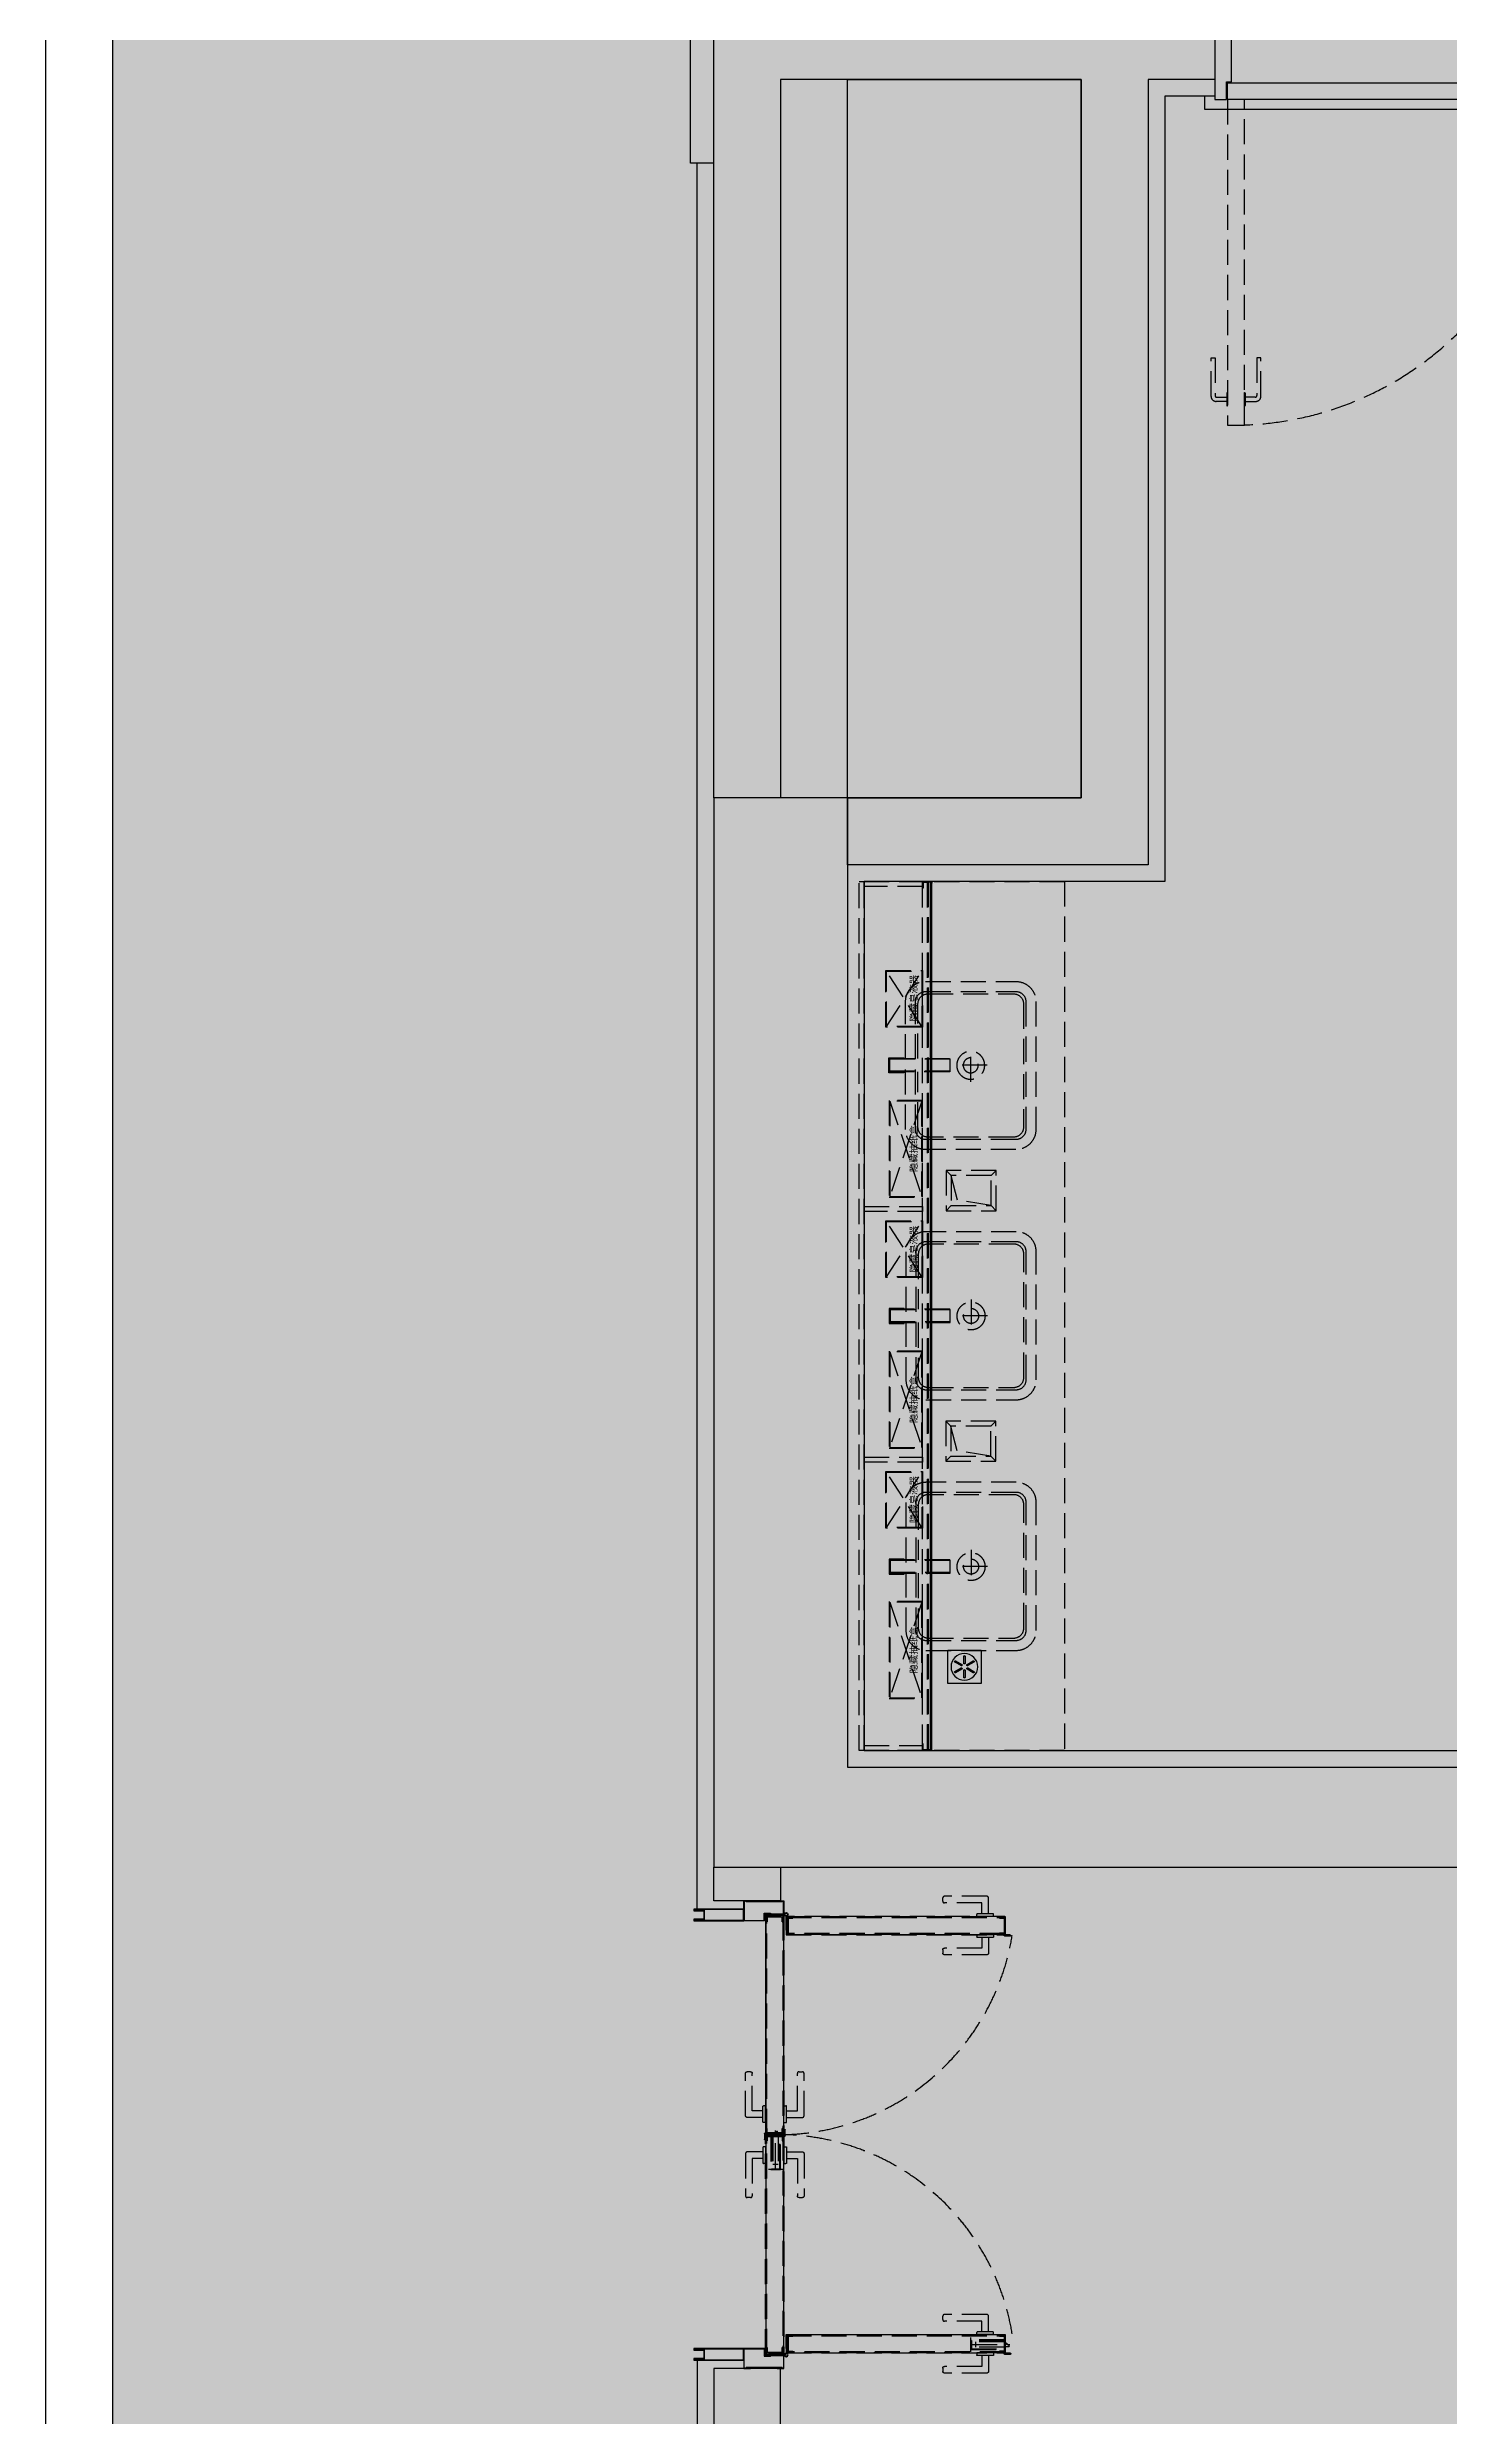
# Model space of a CAD drawing. Extents: x -284868 to 304789, y -137694 to 137894.
# Drawn here: x 66775 to 70973, y -90582 to -83492 of the extents above; entities that cross this region are included whole.
import ezdxf

# ---------------------------------------------------------------- set-up
doc = ezdxf.new("R2010")
doc.units = 0
doc.set_wipeout_variables(frame=1)
doc.linetypes.add('CENTER', pattern=[2, 1.25, -0.25, 0.25, -0.25])
doc.linetypes.add('DASH', pattern=[0.35, 0.25, -0.1])
doc.layers.get('0').update_dxf_attribs({"linetype": 'CONTINUOUS'})
for name, color, linetype in [('0-墙', 4, 'CONTINUOUS'), ('0-建筑柱体', 251, 'CONTINUOUS'), ('0-非设计区域', 251, 'CONTINUOUS'), ('1P-DOOR-门扇', 2, 'CONTINUOUS'), ('1P-DP-门套', 2, 'CONTINUOUS'), ('1P-WFF-墙面完成面', 200, 'CONTINUOUS'), ('F-地漏', 8, 'CONTINUOUS'), ('P-完成面', 42, 'CONTINUOUS'), ('P-平面家具', 3, 'CONTINUOUS'), ('P-门扇', 6, 'CONTINUOUS')]:
    doc.layers.add(name, color=color, linetype=linetype)
doc.styles.add('微软雅黑', font='')
doc.styles.get('微软雅黑').set_extended_font_data('Microsoft YaHei')
pattern_1 = [(45, (-0.1692, 11.7), (-1.12253, 1.12253), []), (135, (-0.1692, 11.7), (-1.12253, -1.12253), [])]
pattern_2 = [(225, (0.1692, 38.3), (1.12253, -1.12253), []), (315, (0.1692, 38.3), (1.12253, 1.12253), [])]

# ---------------------------------------------------------------- blocks, each defined once
blk = doc.blocks.new('sgASGHHHH')
for points in [[(-109045.8, -904074), (-109045.8, -907274), (-108645.8, -906974), (-108645.8, -904074)], [(-108645.8, -906974), (-109045.8, -907274), (-102645.8, -907274), (-102995.8, -906974)]]:
    blk.add_hatch(color=256).paths.add_polyline_path(points)
at = {"color": 4}
for p, q in [((-109045.8, -904074), (-109045.8, -907274)), ((-108645.8, -904074), (-109045.8, -904074)), ((-108645.8, -904074), (-108645.8, -906974)), ((-108645.8, -906974), (-102995.8, -906974)), ((-109045.8, -907274), (-102645.8, -907274))]:
    blk.add_line(p, q, dxfattribs=at)
blk = doc.blocks.new('A$C612A7C51')
for p, q in [((0.2, 34.9), (2.5, 34.9)), ((0.2, 34.9), (0.2, -1.2)), ((2.5, 34.9), (2.5, -1.2)), ((0.2, -1.2), (0.6, -3.1))]:
    blk.add_line(p, q)
for centre, radius, start, end in [((1.4, -6.7), 5.62, 101.53696, 78.46304), ((1.4, -6.7), 3.75, 100.86771, 85.47503), ((3.5, -0.1), 3.43, 199.35235, 238.0625)]:
    blk.add_arc(centre, radius, start, end)
blk = doc.blocks.new('A$C46293241')
at = {"layer": '1P-DP-门套'}
h = blk.add_hatch(dxfattribs=at)
h.set_pattern_fill('ANSI37', color=8, scale=0.3, style=0)
h.set_pattern_definition([(45, (-55.7338, 55.9993), (-0.67352, 0.67352), []), (135, (-55.7338, 55.9993), (-0.67352, -0.67352), [])])
h.paths.add_polyline_path([(-44.4, 58), (-44.4, 56), (-55.7, 56), (-55.7, 58)])
h = blk.add_hatch(dxfattribs=at)
h.set_pattern_fill('ANSI37', color=8, scale=0.3, style=0)
h.set_pattern_definition([(45, (-40.75, 41.9725), (-0.67352, 0.67352), []), (135, (-40.75, 41.9725), (-0.67352, -0.67352), [])])
h.paths.add_polyline_path([(-38.7, 42), (-40.7, 42), (-40.7, 56.7), (-38.7, 56.7)])
at = {"layer": '1P-DP-门套', "color": 8}
for points in [[(-44.4, 58), (-44.4, 56), (-55.7, 56), (-55.7, 58)], [(-38.7, 42), (-40.7, 42), (-40.7, 56.7), (-38.7, 56.7)]]:
    blk.add_lwpolyline(points, close=True, dxfattribs=at)
at = {"layer": 'P-完成面'}
blk.add_lwpolyline([(-39.3, 40.1, 0.238815), (-38.7, 41.1), (-38.7, 58), (-60, 58), (-60, 120), (0, 120), (0, 100), (-1.2, 100), (-1.2, 118.8), (-58.8, 118.8), (-58.8, 59.2), (-37.5, 59.2), (-37.5, 40.5, -0.238815), (-38.1, 39.5), (-38.2, 39.4, 0.238815), (-38.7, 38.4), (-38.7, 1.2), (-1.2, 1.2), (-1.2, 20), (0, 20), (0, 0), (-39.9, 0), (-39.9, 39, -0.238815), (-39.4, 40), (-39.3, 40.1)], format="xyb", dxfattribs=at)
blk.add_lwpolyline([(-3.2, 113.6), (-1.2, 113.6), (-1.2, 5.6), (-3.2, 5.6)], close=True, dxfattribs=at)
blk = doc.blocks.new('A$C31043D8C')
at = {"layer": 'P-门扇', "color": 251, "linetype": 'DASH', "ltscale": 300}
for p, q in [((-25, 0), (-25, -6)), ((-25, 0), (25, 0)), ((25, 0), (25, -6)), ((-23, -8), (23, -8)), ((-10, -8), (-10, -55)), ((-5, -60), (122, -60)), ((10, -8), (10, -40)), ((10, -40), (122, -40)), ((127, -45), (127, -55))]:
    blk.add_line(p, q, dxfattribs=at)
for centre, radius, start, end in [((-23, -6), 2, 180, 270), ((-5, -55), 5, 180, 270), ((23, -6), 2, 270, 0), ((122, -45), 5, 0, 90), ((122, -55), 5, 270, 0)]:
    blk.add_arc(centre, radius, start, end, dxfattribs=at)
blk = doc.blocks.new('*U269')
at = {"layer": 'P-门扇', "linetype": 'DASH', "ltscale": 300}
h = blk.add_hatch(dxfattribs=at)
h.set_pattern_fill('ANSI37', color=251, scale=0.5, style=0)
h.set_pattern_definition(pattern_1)
h.paths.add_polyline_path([(2.3, 11.7), (2.3, 41.7), (-0.2, 41.7), (-0.2, 11.7)])
h = blk.add_hatch(dxfattribs=at)
h.set_pattern_fill('ANSI37', color=251, scale=0.2, style=0)
h.set_pattern_definition([(45, (657.35, 55.1438), (-0.449013, 0.449013), []), (135, (657.35, 55.1438), (-0.449013, -0.449013), [])])
h.paths.add_polyline_path([(657.4, 56), (669.3, 56), (669.3, 55.1), (657.4, 55.1)])
at = {"layer": 'P-门扇', "color": 251, "linetype": 'DASH', "ltscale": 300}
for points in [[(2.3, 11.7), (2.3, 41.7), (-0.2, 41.7), (-0.2, 11.7)], [(0.8, 54.2), (654.7, 54.2), (654.7, 51.2), (0.8, 51.2)], [(0.8, 3.8), (654.7, 3.8), (654.7, 0.8), (0.8, 0.8)], [(657.4, 56), (669.3, 56), (669.3, 55.1), (657.4, 55.1)]]:
    blk.add_lwpolyline(points, close=True, dxfattribs=at)
for points in [[(654.7, 57.6), (654.7, 0.8), (0.8, 0.8), (0.8, 10.8), (3.3, 10.8), (3.3, 24.1), (2.4, 24.1), (2.4, 11.6), (0, 11.6), (0, 0), (655.5, 0), (655.5, 56.8), (671.2, 56.8, 0.995191), (671.2, 57.6), (653.4, 57.6, 0.414214), (653.2, 57.4), (653.2, 55.2, -0.414214), (652.2, 54.2), (0.8, 54.2), (0.8, 42.5), (3.3, 42.5), (3.3, 24.2), (2.4, 24.2), (2.4, 41.8), (0, 41.8), (0, 55), (652.2, 55, 0.414214), (652.4, 55.2), (652.4, 57.4, -0.414214), (653.4, 58.4), (671.1, 58.4, -1), (671.2, 56), (657.4, 56), (657.4, 56.8)], [(6.5, 5), (19.8, 5), (19.8, 3.8), (19.8, 5), (6.5, 5, -0.414214), (6, 5.5), (6, 49.5, -0.414214), (6.5, 50), (19.8, 50), (19.8, 51.2), (6.5, 51.2, 0.414214), (4.8, 49.5), (4.8, 5.8, 0.414214), (6.8, 3.8), (19.8, 3.8)], [(651.4, 5), (638.2, 5), (638.2, 3.8), (638.2, 5), (651.4, 5, 0.414214), (652, 5.5), (652, 49.5, 0.414214), (651.4, 50), (638.2, 50), (638.2, 51.2), (651.4, 51.2, -0.414214), (653.2, 49.5), (653.2, 5.8, -0.414214), (651.1, 3.8), (638.2, 3.8)]]:
    blk.add_lwpolyline(points, format="xyb", dxfattribs=at)
at = {"layer": '1P-DOOR-门扇', "color": 8, "linetype": 'ByBlock', "rotation": 180}
blk.add_blockref('A$C31043D8C', (595.4, 55), dxfattribs=at)
at = {"layer": '1P-DOOR-门扇', "color": 8, "linetype": 'ByBlock', "xscale": -1}
blk.add_blockref('A$C31043D8C', (595.4, 0), dxfattribs=at)
blk = doc.blocks.new('*U270')
at = {"layer": 'P-门扇', "linetype": 'DASH', "ltscale": 300}
h = blk.add_hatch(dxfattribs=at)
h.set_pattern_fill('ANSI37', color=251, scale=0.5, style=0)
h.set_pattern_definition(pattern_1)
h.paths.add_polyline_path([(2.3, 11.7), (2.3, 41.7), (-0.2, 41.7), (-0.2, 11.7)])
h = blk.add_hatch(dxfattribs=at)
h.set_pattern_fill('ANSI37', color=251, scale=0.2, style=0)
h.set_pattern_definition([(45, (657.4896, 55.1438), (-0.449013, 0.449013), []), (135, (657.4896, 55.1438), (-0.449013, -0.449013), [])])
h.paths.add_polyline_path([(657.5, 56), (669.5, 56), (669.5, 55.1), (657.5, 55.1)])
at = {"layer": 'P-门扇', "color": 251, "linetype": 'DASH', "ltscale": 300}
for points in [[(2.3, 11.7), (2.3, 41.7), (-0.2, 41.7), (-0.2, 11.7)], [(0.8, 54.2), (654.8, 54.2), (654.8, 51.2), (0.8, 51.2)], [(0.8, 3.8), (654.8, 3.8), (654.8, 0.8), (0.8, 0.8)], [(657.5, 56), (669.5, 56), (669.5, 55.1), (657.5, 55.1)]]:
    blk.add_lwpolyline(points, close=True, dxfattribs=at)
for points in [[(654.8, 57.6), (654.8, 0.8), (0.8, 0.8), (0.8, 10.8), (3.3, 10.8), (3.3, 24.1), (2.4, 24.1), (2.4, 11.6), (0, 11.6), (0, 0), (655.6, 0), (655.6, 56.8), (671.3, 56.8, 0.995191), (671.3, 57.6), (653.5, 57.6, 0.414214), (653.3, 57.4), (653.3, 55.2, -0.414214), (652.3, 54.2), (0.8, 54.2), (0.8, 42.5), (3.3, 42.5), (3.3, 24.2), (2.4, 24.2), (2.4, 41.8), (0, 41.8), (0, 55), (652.3, 55, 0.414214), (652.5, 55.2), (652.5, 57.4, -0.414214), (653.5, 58.4), (671.3, 58.4, -1), (671.3, 56), (657.5, 56), (657.5, 56.8)], [(6.5, 5), (19.8, 5), (19.8, 3.8), (19.8, 5), (6.5, 5, -0.414214), (6, 5.5), (6, 49.5, -0.414214), (6.5, 50), (19.8, 50), (19.8, 51.2), (6.5, 51.2, 0.414214), (4.8, 49.5), (4.8, 5.8, 0.414214), (6.8, 3.8), (19.8, 3.8)], [(651.6, 5), (638.3, 5), (638.3, 3.8), (638.3, 5), (651.6, 5, 0.414214), (652.1, 5.5), (652.1, 49.5, 0.414214), (651.6, 50), (638.3, 50), (638.3, 51.2), (651.6, 51.2, -0.414214), (653.3, 49.5), (653.3, 5.8, -0.414214), (651.3, 3.8), (638.3, 3.8)]]:
    blk.add_lwpolyline(points, format="xyb", dxfattribs=at)
at = {"layer": '1P-DOOR-门扇', "color": 8, "linetype": 'ByBlock', "rotation": 180}
blk.add_blockref('A$C31043D8C', (595.6, 55), dxfattribs=at)
at = {"layer": '1P-DOOR-门扇', "color": 8, "linetype": 'ByBlock', "xscale": -1}
blk.add_blockref('A$C31043D8C', (595.6, 0), dxfattribs=at)
blk = doc.blocks.new('A$C0AC0499D')
at = {"layer": 'P-门扇', "color": 251, "linetype": 'DASH', "ltscale": 300}
for p, q in [((0, 6), (-12, 6)), ((-12, 4), (-12, 6)), ((-12, 4), (0, -6)), ((0, -10), (0, 10)), ((0, 10), (3, 10)), ((3, -10), (3, 10)), ((3, 8), (88, 8)), ((88, 8), (88, -8)), ((98.8, 0), (-13.9, 0)), ((-4, 0), (0, 0)), ((3, -10), (0, -10)), ((2, 0), (1.2, 0)), ((3, -8), (88, -8))]:
    blk.add_line(p, q, dxfattribs=at)
blk = doc.blocks.new('A$C6733057F')
at = {"layer": 'P-门扇', "color": 251, "linetype": 'DASH', "ltscale": 300}
blk.add_line((102.6, -21.2), (102.6, 21.2), dxfattribs=at)
for points in [[(3.5, 13.9), (102.6, 13.9), (102.6, -14.1), (3.5, -14.1)], [(3.5, 12.4), (101.1, 12.4), (101.1, -12.6), (3.5, -12.6)]]:
    blk.add_lwpolyline(points, dxfattribs=at)
at = {"layer": '1P-DOOR-门扇', "color": 8}
blk.add_blockref('A$C31043D8C', (60, -25), dxfattribs=at)
at = {"layer": 'P-门扇', "color": 251, "linetype": 'DASH', "ltscale": 300, "extrusion": (0, 0, -1), "zscale": -1, "rotation": 180}
blk.add_blockref('A$C0AC0499D', (0, 0), dxfattribs=at)
blk = doc.blocks.new('*U267')
at = {"layer": 'P-门扇', "linetype": 'DASH', "ltscale": 300}
h = blk.add_hatch(dxfattribs=at)
h.set_pattern_fill('ANSI37', color=251, scale=0.5, angle=180, style=0)
h.set_pattern_definition(pattern_2)
h.paths.add_polyline_path([(-2.3, 38.3), (-2.3, 8.3), (0.2, 8.3), (0.2, 38.3)])
h = blk.add_hatch(dxfattribs=at)
h.set_pattern_fill('ANSI37', color=251, scale=0.2, angle=180, style=0)
h.set_pattern_definition([(225, (-657.4896, -5.1438), (0.449013, -0.449013), []), (315, (-657.4896, -5.1438), (0.449013, 0.449013), [])])
h.paths.add_polyline_path([(-657.5, -6), (-669.5, -6), (-669.5, -5.1), (-657.5, -5.1)])
at = {"layer": 'P-门扇', "color": 251, "linetype": 'DASH', "ltscale": 300}
for points in [[(-654.8, -7.6), (-654.8, 49.2), (-0.8, 49.2), (-0.8, 39.2), (-3.3, 39.2), (-3.3, 25.9), (-2.4, 25.9), (-2.4, 38.4), (0, 38.4), (0, 50), (-655.6, 50), (-655.6, -6.8), (-671.3, -6.8, 0.995191), (-671.3, -7.6), (-653.5, -7.6, 0.414214), (-653.3, -7.4), (-653.3, -5.2, -0.414214), (-652.3, -4.2), (-0.8, -4.2), (-0.8, 7.5), (-3.3, 7.5), (-3.3, 25.8), (-2.4, 25.8), (-2.4, 8.2), (0, 8.2), (0, -5), (-652.3, -5, 0.414214), (-652.5, -5.2), (-652.5, -7.4, -0.414214), (-653.5, -8.4), (-671.3, -8.4, -1), (-671.3, -6), (-657.5, -6), (-657.5, -6.8)], [(-651.6, 45), (-638.3, 45), (-638.3, 46.2), (-638.3, 45), (-651.6, 45, 0.414214), (-652.1, 44.5), (-652.1, 0.5, 0.414214), (-651.6, 0), (-638.3, 0), (-638.3, -1.2), (-651.6, -1.2, -0.414214), (-653.3, 0.5), (-653.3, 44.2, -0.414214), (-651.3, 46.2), (-638.3, 46.2)], [(-6.5, 45), (-19.8, 45), (-19.8, 46.2), (-19.8, 45), (-6.5, 45, -0.414214), (-6, 44.5), (-6, 0.5, -0.414214), (-6.5, 0), (-19.8, 0), (-19.8, -1.2), (-6.5, -1.2, 0.414214), (-4.8, 0.5), (-4.8, 44.2, 0.414214), (-6.8, 46.2), (-19.8, 46.2)]]:
    blk.add_lwpolyline(points, format="xyb", dxfattribs=at)
for points in [[(-0.8, 46.2), (-654.8, 46.2), (-654.8, 49.2), (-0.8, 49.2)], [(-2.3, 38.3), (-2.3, 8.3), (0.2, 8.3), (0.2, 38.3)], [(-657.5, -6), (-669.5, -6), (-669.5, -5.1), (-657.5, -5.1)], [(-0.8, -4.2), (-654.8, -4.2), (-654.8, -1.2), (-0.8, -1.2)]]:
    blk.add_lwpolyline(points, close=True, dxfattribs=at)
at = {"layer": 'P-门扇', "color": 251, "linetype": 'DASH', "ltscale": 300, "extrusion": (0, 0, -1), "zscale": -1, "rotation": 180}
blk.add_blockref('A$C31043D8C', (595.6, 50), dxfattribs=at)
at = {"layer": 'P-门扇', "color": 251, "linetype": 'DASH', "ltscale": 300}
blk.add_blockref('A$C6733057F', (-655.6, 20), dxfattribs=at)
blk = doc.blocks.new('*U268')
at = {"layer": 'P-门扇', "linetype": 'DASH', "ltscale": 300}
h = blk.add_hatch(dxfattribs=at)
h.set_pattern_fill('ANSI37', color=251, scale=0.5, angle=180, style=0)
h.set_pattern_definition(pattern_2)
h.paths.add_polyline_path([(-2.3, 38.3), (-2.3, 8.3), (0.2, 8.3), (0.2, 38.3)])
h = blk.add_hatch(dxfattribs=at)
h.set_pattern_fill('ANSI37', color=251, scale=0.2, angle=180, style=0)
h.set_pattern_definition([(225, (-657.35, -5.1438), (0.449013, -0.449013), []), (315, (-657.35, -5.1438), (0.449013, 0.449013), [])])
h.paths.add_polyline_path([(-657.4, -6), (-669.3, -6), (-669.3, -5.1), (-657.4, -5.1)])
at = {"layer": 'P-门扇', "color": 251, "linetype": 'DASH', "ltscale": 300}
for points in [[(-654.7, -7.6), (-654.7, 49.2), (-0.8, 49.2), (-0.8, 39.2), (-3.3, 39.2), (-3.3, 25.9), (-2.4, 25.9), (-2.4, 38.4), (0, 38.4), (0, 50), (-655.5, 50), (-655.5, -6.8), (-671.2, -6.8, 0.995191), (-671.2, -7.6), (-653.4, -7.6, 0.414214), (-653.2, -7.4), (-653.2, -5.2, -0.414214), (-652.2, -4.2), (-0.8, -4.2), (-0.8, 7.5), (-3.3, 7.5), (-3.3, 25.8), (-2.4, 25.8), (-2.4, 8.2), (0, 8.2), (0, -5), (-652.2, -5, 0.414214), (-652.4, -5.2), (-652.4, -7.4, -0.414214), (-653.4, -8.4), (-671.1, -8.4, -1), (-671.2, -6), (-657.4, -6), (-657.4, -6.8)], [(-651.5, 45), (-638.2, 45), (-638.2, 46.2), (-638.2, 45), (-651.5, 45, 0.414214), (-652, 44.5), (-652, 0.5, 0.414214), (-651.5, 0), (-638.2, 0), (-638.2, -1.2), (-651.5, -1.2, -0.414214), (-653.2, 0.5), (-653.2, 44.2, -0.414214), (-651.2, 46.2), (-638.2, 46.2)], [(-6.5, 45), (-19.8, 45), (-19.8, 46.2), (-19.8, 45), (-6.5, 45, -0.414214), (-6, 44.5), (-6, 0.5, -0.414214), (-6.5, 0), (-19.8, 0), (-19.8, -1.2), (-6.5, -1.2, 0.414214), (-4.8, 0.5), (-4.8, 44.2, 0.414214), (-6.8, 46.2), (-19.8, 46.2)]]:
    blk.add_lwpolyline(points, format="xyb", dxfattribs=at)
for points in [[(-0.8, 46.2), (-654.7, 46.2), (-654.7, 49.2), (-0.8, 49.2)], [(-2.3, 38.3), (-2.3, 8.3), (0.2, 8.3), (0.2, 38.3)], [(-657.4, -6), (-669.3, -6), (-669.3, -5.1), (-657.4, -5.1)], [(-0.8, -4.2), (-654.7, -4.2), (-654.7, -1.2), (-0.8, -1.2)]]:
    blk.add_lwpolyline(points, close=True, dxfattribs=at)
at = {"layer": 'P-门扇', "color": 251, "linetype": 'DASH', "ltscale": 300, "extrusion": (0, 0, -1), "zscale": -1, "rotation": 180}
blk.add_blockref('A$C31043D8C', (595.5, 50), dxfattribs=at)
at = {"layer": 'P-门扇', "color": 251, "linetype": 'DASH', "ltscale": 300}
blk.add_blockref('A$C6733057F', (-655.5, 20), dxfattribs=at)
blk = doc.blocks.new('执手1')
at = {"layer": 'P-门扇', "color": 251}
blk.add_lwpolyline([(49.5, 123.8), (37.5, 123.8), (37.5, 11.2, -0.414214), (32.5, 6.2), (2.5, 6.2), (2.5, -6.2), (34.5, -6.2, 0.414214), (49.5, 8.8), (49.5, 123.8)], format="xyb", dxfattribs=at)
blk.add_lwpolyline([(0, 20), (1, 20, -0.414214), (2.5, 18.5), (2.5, -18.5, -0.414214), (1, -20), (0, -20)], format="xyb", close=True, dxfattribs=at)
blk = doc.blocks.new('A$Caa840995')
at = {"layer": 'P-门扇'}
blk.add_lwpolyline([(3, -53), (3, -3), (977, -3), (977, -53)], close=True, dxfattribs=at)
at = {"layer": 'P-门扇', "color": 251, "linetype": 'DASH', "ltscale": 300}
blk.add_lwpolyline([(3, -1027), (30, -1027), (30, -1027), (53, -1027), (53, -53), (30, -53), (30, -53), (3, -53)], close=True, dxfattribs=at)
for points in [[(-46.5, -826.2), (-34.5, -826.2), (-34.5, -938.8, 0.414214), (-29.5, -943.8), (0.5, -943.8), (0.5, -956.2), (-31.5, -956.2, -0.414214), (-46.5, -941.2), (-46.5, -826.2)], [(102.5, -826.2), (90.5, -826.2), (90.5, -938.8, -0.414214), (85.5, -943.8), (55.5, -943.8), (55.5, -956.2), (87.5, -956.2, 0.414214), (102.5, -941.2), (102.5, -826.2)]]:
    blk.add_lwpolyline(points, format="xyb", dxfattribs=at)
for points in [[(3, -930), (2, -930, 0.414214), (0.5, -931.5), (0.5, -968.5, 0.414214), (2, -970), (3, -970)], [(53, -930), (54, -930, -0.414214), (55.5, -931.5), (55.5, -968.5, -0.414214), (54, -970), (53, -970)]]:
    blk.add_lwpolyline(points, format="xyb", close=True, dxfattribs=at)
blk.add_arc((21.5, -71.5), 955.7, 268.8908, 1.1092, dxfattribs=at)
at = {"layer": 'P-门扇', "color": 251, "linetype": 'DASH', "ltscale": 300, "rotation": 90.00000000000003}
blk.add_blockref('执手1', (900, -3), dxfattribs=at)
at = {"layer": 'P-门扇', "color": 251, "linetype": 'DASH', "ltscale": 300, "extrusion": (0, 0, -1), "zscale": -1, "rotation": 270}
blk.add_blockref('执手1', (-900, -53), dxfattribs=at)
blk = doc.blocks.new('A$C321B403F')
at = {"layer": 'P-平面家具', "linetype": 'DASH', "ltscale": 300}
for p, q in [((-18, -245.5), (-18, -65.5)), ((18, -245.5), (18, -65.5))]:
    blk.add_line(p, q, dxfattribs=at)
at = {"layer": 'P-平面家具', "color": 251, "linetype": 'DASH', "ltscale": 300}
for p, q in [((0, -357.6), (0, -258.4)), ((49.6, -308), (-49.6, -308))]:
    blk.add_line(p, q, dxfattribs=at)
at = {"layer": 'P-平面家具', "linetype": 'DASH', "ltscale": 300}
blk.add_lwpolyline([(20, -107.5), (22.5, -107.5), (22.5, -62.5), (-22.5, -62.5), (-22.5, -107.5), (-20, -107.5)], dxfattribs=at)
for points in [[(-18, -245.5), (18, -245.5, 0.414214), (20, -243.5), (20, -67.5, 0.414214), (18, -65.5), (-18, -65.5, 0.414214), (-20, -67.5), (-20, -243.5, 0.414214)], [(-190.9, -473), (192.1, -473, 0.414214), (222.1, -443), (222.1, -173, 0.414214), (192.1, -143), (-190.9, -143, 0.414214), (-220.9, -173), (-220.9, -443, 0.414214)]]:
    blk.add_lwpolyline(points, format="xyb", close=True, dxfattribs=at)
at = {"layer": 'P-平面家具', "color": 251, "linetype": 'DASH', "ltscale": 300}
blk.add_lwpolyline([(-190.9, -503), (192.1, -503, 0.414214), (252.1, -443), (252.1, -173, 0.414214), (192.1, -113), (-190.9, -113, 0.414214), (-250.9, -173), (-250.9, -443, 0.414214)], format="xyb", close=True, dxfattribs=at)
at = {"layer": 'P-平面家具', "linetype": 'DASH', "ltscale": 300}
blk.add_lwpolyline([(-20, -150), (-183.9, -150, 0.414214), (-213.9, -180), (-213.9, -436, 0.414214), (-183.9, -466), (185.1, -466, 0.414214), (215.1, -436), (215.1, -180, 0.414214), (185.1, -150), (20, -150)], format="xyb", dxfattribs=at)
at = {"layer": 'P-平面家具', "color": 251, "linetype": 'DASH', "ltscale": 300}
for radius in [41.8, 22.5]:
    blk.add_circle((0, -308), radius, dxfattribs=at)
blk = doc.blocks.new('A$C6B6E40B6')
at = {"color": 251, "linetype": 'DASH', "ltscale": 300}
blk.add_wipeout([(-60, 150), (60, 150), (60, 0), (-60, 0)], dxfattribs=at).dxf.layer = 'P-平面家具'
at = {"layer": 'P-平面家具', "color": 251, "linetype": 'DASH', "ltscale": 300}
for p, q in [((-45, 135), (-60, 150)), ((45, 135), (60, 150)), ((-45, 15), (-60, 0)), ((45, 15), (60, 0))]:
    blk.add_line(p, q, dxfattribs=at)
for points in [[(-60, 0), (60, 0), (60, 150), (-60, 150)], [(-45, 15), (45, 15), (45, 135), (-45, 135)]]:
    blk.add_lwpolyline(points, close=True, dxfattribs=at)
blk.add_lwpolyline([(-45, 15), (-28.4, 115.9), (45, 135)], dxfattribs=at)
blk = doc.blocks.new('皂液器')
at = {"layer": 'P-平面家具', "color": 251, "linetype": 'DASH', "ltscale": 300}
for p, q in [((83, -108), (-83, -2)), ((83, -2), (-83, -108))]:
    blk.add_line(p, q, dxfattribs=at)
for points in [[(-85, -110), (-85, 0), (85, 0), (85, -110)], [(-83, -108), (-83, -2), (83, -2), (83, -108)]]:
    blk.add_lwpolyline(points, close=True, dxfattribs=at)
blk = doc.blocks.new('手纸箱')
at = {"layer": 'P-平面家具', "color": 251, "linetype": 'DASH', "ltscale": 300}
for p, q in [((143, -98), (-143, -2)), ((143, -2), (-143, -98))]:
    blk.add_line(p, q, dxfattribs=at)
for points in [[(-145, -100), (-145, 0), (145, 0), (145, -100)], [(-143, -98), (-143, -2), (143, -2), (143, -98)]]:
    blk.add_lwpolyline(points, close=True, dxfattribs=at)
blk = doc.blocks.new('A$C10B6540A')
at = {"layer": 'P-平面家具', "color": 251, "linetype": 'DASH', "ltscale": 300}
blk.add_line((13.5, 15), (13.5, 15), dxfattribs=at)
for points in [[(2600, 15), (2600, 0), (0, 0), (0, 15)], [(862.5, 0), (877.5, 0), (877.5, -175), (862.5, -175)], [(1612.5, 0), (1627.5, 0), (1627.5, -175), (1612.5, -175)], [(2585, 0), (2600, 0), (2600, -175), (2585, -175)], [(0, 0), (15, 0), (15, -175), (0, -175)], [(2, -190), (2, -175), (2598, -175), (2598, -190)], [(2, -190), (2598, -190), (2598, -192), (2, -192)]]:
    blk.add_lwpolyline(points, close=True, dxfattribs=at)
for points in [[(20, -175), (0, -175), (0, -203), (5, -203), (5, -200), (3.8, -200), (3.8, -201.8), (1.2, -201.8), (1.2, -176.2), (20, -176.2), (20, -175)], [(3, -200), (2597, -200), (2598, -199), (2598, -192), (2, -192), (2, -199), (3, -200)], [(2580, -175), (2600, -175), (2600, -203), (2595, -203), (2595, -200), (2596.2, -200), (2596.2, -201.8), (2598.8, -201.8), (2598.8, -176.2), (2580, -176.2), (2580, -175)]]:
    blk.add_lwpolyline(points, dxfattribs=at)
at = {"layer": 'P-平面家具', "color": 251, "linetype": 'DASH', "ltscale": 300, "rotation": 180}
for p in [(750, -175), (1500, -175), (2249.1, -175)]:
    blk.add_blockref('皂液器', p, dxfattribs=at)
at = {"layer": 'P-平面家具', "color": 251, "linetype": 'DASH', "ltscale": 300, "xscale": -1, "rotation": 180}
for p in [(300, -175), (1049.1, -175), (1800, -175)]:
    blk.add_blockref('手纸箱', p, dxfattribs=at)
at = {"layer": 'P-平面家具', "color": 251, "linetype": 'DASH', "ltscale": 300, "style": '微软雅黑'}
for s, p in [('隐藏抽纸盒', (230.5, -158.2)), ('隐藏皂液器', (680.5, -158.2)), ('隐藏抽纸盒', (979.6, -158.2)), ('隐藏皂液器', (1429.6, -158.2)), ('隐藏抽纸盒', (1730.5, -158.2)), ('隐藏皂液器', (2180.5, -158.2))]:
    blk.add_text(s, height=20, dxfattribs=at).set_placement(p)
blk = doc.blocks.new('A$C3B184003')
blk.add_lwpolyline([(0, -100), (100, -100), (100, 0), (0, 0)], close=True)
at = {"color": 8}
for points in [[(42.7, -45.8), (42.7, -45.8, 0.414214), (41.9, -43), (23.7, -32.5, 0.414214), (21, -33.3), (21, -33.3, 0.414214), (21.7, -36), (39.9, -46.5, 0.414214)], [(42.7, -54.2), (42.7, -54.2, 0.414214), (39.9, -53.5), (21.7, -64, 0.414214), (21, -66.7), (21, -66.7, 0.414214), (23.7, -67.5), (41.9, -57, 0.414214)], [(50, -41.5), (50, -41.5, 0.414214), (52, -39.5), (52, -18.5, 0.414214), (50, -16.5), (50, -16.5, 0.414214), (48, -18.5), (48, -39.5, 0.414214)], [(50, -58.5), (50, -58.5, 0.414214), (48, -60.5), (48, -81.5, 0.414214), (50, -83.5), (50, -83.5, 0.414214), (52, -81.5), (52, -60.5, 0.414214)], [(57.3, -45.8), (57.3, -45.8, 0.414214), (60.1, -46.5), (78.3, -36, 0.414214), (79, -33.3), (79, -33.3, 0.414214), (76.3, -32.5), (58.1, -43, 0.414214)], [(57.3, -54.2), (57.3, -54.2, 0.414214), (58.1, -57), (76.3, -67.5, 0.414214), (79, -66.7), (79, -66.7, 0.414214), (78.3, -64), (60.1, -53.5, 0.414214)]]:
    blk.add_lwpolyline(points, format="xyb", close=True, dxfattribs=at)
blk.add_circle((50, -50), 40, dxfattribs=at)

msp = doc.modelspace()

# ---------------------------------------------------------------- linework, layer by layer
at = {"color": 2, "linetype": 'CENTER', "ltscale": 0.2, "const_width": 8}
msp.add_lwpolyline([(69420.2, -85988.5), (69420.2, -88588.5)], dxfattribs=at)
at = {"layer": '0-墙', "ltscale": 3}
msp.add_lwpolyline([(66970.2, -95158.5), (66970.2, -95438.5), (66770.2, -95438.5), (66770.2, -75288.5), (67220.2, -75288.5), (67220.2, -75488.5), (66970.2, -75488.5), (66970.2, -95008.5), (67040.2, -95008.5), (67040.2, -95158.5), (66970.2, -95158.5)], dxfattribs=at)
at = {"layer": '0-墙'}
for points in [[(68770.2, -85738.5), (68770.2, -83388.5), (70270.2, -83388.5), (70270.2, -83588.5), (70070.2, -83588.5), (70070.2, -85938.5), (69170.2, -85938.5), (69170.2, -85738.5), (69870.2, -85738.5), (69870.2, -83588.5), (68970.2, -83588.5), (68970.2, -85738.5), (68770.2, -85738.5)], [(68970.2, -91788.5), (68970.2, -90438.5), (68770.2, -90438.5), (68770.2, -92588.5), (68970.2, -92588.5), (68970.2, -91988.5), (71120.2, -91988.5), (71120.2, -92588.5), (71320.2, -92588.5), (71320.2, -90438.5), (71120.2, -90438.5), (71120.2, -91788.5), (68970.2, -91788.5)]]:
    msp.add_lwpolyline(points, dxfattribs=at)
at = {"layer": '0-墙', "color": 251}
msp.add_lwpolyline([(69170.2, -83588.5), (69870.2, -83588.5), (69870.2, -85738.5), (69170.2, -85738.5)], close=True, dxfattribs=at)
at = {"layer": '0-墙'}
msp.add_lwpolyline([(68770.2, -88938.5), (68970.2, -88938.5), (68970.2, -89038.5), (68770.2, -89038.5)], close=True, dxfattribs=at)
at = {"layer": '0-墙', "color": 251}
msp.add_solid([(69170.2, -85738.5), (69170.2, -83588.5), (69379.2, -83750.8), (69870.2, -83588.5)], dxfattribs=at)
at = {"layer": '1P-WFF-墙面完成面'}
msp.add_lwpolyline([(70270.2, -83588.5), (70270.2, -83648.5)], dxfattribs=at)
at = {"layer": 'P-完成面'}
for points in [[(68770.2, -83838.5), (68700.2, -83838.5), (68700.2, -83338.5), (70300.2, -83338.5)], [(70270.2, -83388.5), (70270.2, -83648.5), (70305.2, -83648.5), (70305.2, -83595.5), (70320.2, -83595.5), (70320.2, -83328.5), (70300.2, -83328.5), (70300.2, -83388.5), (70270.2, -83388.5)], [(70270.2, -83588.5), (70270.2, -83638.5), (70120.2, -83638.5), (70120.2, -85988.5), (69220.2, -85988.5), (69220.2, -88588.5), (71470.2, -88588.5), (71470.2, -86988.5), (71620.2, -86988.5), (71620.2, -88588.5), (74770.2, -88588.5), (74770.2, -83638.5), (71620.2, -83638.5), (71620.2, -85238.5), (71470.2, -85238.5), (71470.2, -83638.5), (71320.2, -83638.5)], [(68720.2, -89063.5), (68720.2, -83838.5)], [(68720.2, -90413.5), (68720.2, -95008.5)]]:
    msp.add_lwpolyline(points, dxfattribs=at)
for points in [[(68710.2, -89063.5), (68710.2, -89068.5), (68740.2, -89068.5), (68740.2, -89093.5), (68710.2, -89093.5), (68710.2, -89098.5), (68860.2, -89098.5), (68860.2, -89063.5)], [(68711.7, -89065), (68711.7, -89067), (68741.7, -89067), (68741.7, -89095), (68711.7, -89095), (68711.7, -89097), (68858.7, -89097), (68858.7, -89065)], [(68860.2, -89098.5), (68860.2, -89093.5), (68860.2, -89093.5), (68860.2, -89098.5)], [(68710.2, -90378.5), (68710.2, -90383.5), (68740.2, -90383.5), (68740.2, -90408.5), (68710.2, -90408.5), (68710.2, -90413.5), (68860.2, -90413.5), (68860.2, -90378.5)], [(68711.7, -90380), (68711.7, -90382), (68741.7, -90382), (68741.7, -90410), (68711.7, -90410), (68711.7, -90412), (68858.7, -90412), (68858.7, -90380)]]:
    msp.add_lwpolyline(points, close=True, dxfattribs=at)
at = {"layer": 'P-平面家具', "linetype": 'DASH', "ltscale": 300}
msp.add_lwpolyline([(69220.2, -88588.5), (69220.2, -85988.5), (69820.2, -85988.5), (69820.2, -88588.5)], close=True, dxfattribs=at)
at = {"layer": 'P-门扇'}
msp.add_lwpolyline([(71350.2, -83638.5), (71350.2, -83678.5), (70240.2, -83678.5), (70240.2, -83638.5)], dxfattribs=at)
at = {"layer": 'P-门扇', "color": 251, "linetype": 'DASH', "ltscale": 300}
for centre, start, end in [((68962.2, -89028.4), 271.4527, 350.72985), ((68962.2, -90448.5), 9.27015, 88.5473)]:
    msp.add_arc(centre, 710.3, start, end, dxfattribs=at)

# ---------------------------------------------------------------- block references
at = {"layer": '0-建筑柱体'}
msp.add_blockref('sgASGHHHH', (177816, 818335.5), dxfattribs=at)
at = {"layer": 'F-地漏', "linetype": 'ByBlock', "xscale": -1, "rotation": 180}
msp.add_blockref('A$C3B184003', (69470.2, -88388.5), dxfattribs=at)
at = {"layer": 'P-完成面', "rotation": 90}
msp.add_blockref('A$C46293241', (68980.2, -89038.5), dxfattribs=at)
at = {"layer": 'P-完成面', "extrusion": (0, 0, -1), "zscale": -1, "rotation": 270}
msp.add_blockref('A$C46293241', (-68980.2, -90438.5), dxfattribs=at)
at = {"layer": 'P-平面家具', "linetype": 'DASH', "ltscale": 300, "rotation": 90}
for name, p in [('A$C10B6540A', (69220.2, -88588.5)), ('A$C321B403F', (69232.2, -87288.5)), ('A$C321B403F', (69232.2, -88038.5))]:
    msp.add_blockref(name, p, dxfattribs=at)
at = {"layer": 'P-平面家具', "linetype": 'DASH', "ltscale": 300, "xscale": -1, "rotation": 90}
msp.add_blockref('A$C321B403F', (69231.2, -86538.5), dxfattribs=at)
at = {"layer": 'P-门扇'}
msp.add_blockref('A$Caa840995', (70305.2, -83595.5), dxfattribs=at)
at = {"layer": 'P-门扇', "color": 251, "linetype": 'DASH', "ltscale": 300, "xscale": -1}
for name, p, rotation in [('*U269', (68987, -89085.2), 180), ('*U270', (68980.2, -89081.4), 90), ('*U267', (68975.2, -90395.6), 90)]:
    msp.add_blockref(name, p, dxfattribs=dict(at, rotation=rotation))
at = {"layer": 'P-门扇', "xscale": -1, "rotation": 90}
msp.add_blockref('A$C612A7C51', (68980.2, -89078.2), dxfattribs=at)
at = {"layer": 'P-门扇', "color": 251, "linetype": 'DASH', "ltscale": 300, "xscale": -1}
msp.add_blockref('*U268', (68987, -90386.8), dxfattribs=at)
at = {"layer": 'P-门扇', "rotation": 90}
msp.add_blockref('A$C612A7C51', (68980.2, -90398.8), dxfattribs=at)

# ---------------------------------------------------------------- next in the draw order: block references
at = {"rotation": 90}
for p in [(69615.2, -86913.5), (69614.2, -87663.5)]:
    msp.add_blockref('A$C6B6E40B6', p, dxfattribs=at)

# ---------------------------------------------------------------- next in the draw order: hatches: boundary and pattern name
at = {"layer": '0-非设计区域', "ltscale": 3}
h = msp.add_hatch(dxfattribs=at)
h.set_pattern_fill('ANGLE', color=256, scale=100)
h.set_pattern_definition([(0, (-356380.6, 278012.8), (0, 698.5), [508, -190.5]), (90, (-356380.6, 278012.8), (-698.5, 4e-14), [508, -190.5])])
h.paths.add_polyline_path([(69270.2, -67385.8), (69270.2, -75488.5), (66970.2, -75488.5), (66970.2, -94382), (68770.2, -94382), (68770.2, -95588.5), (78370.2, -95588.5), (78370.2, -99388.5), (74820.2, -99388.5), (74820.2, -99688.5), (68770.2, -99688.5), (68770.2, -103688.5), (77770.2, -103688.5), (77770.2, -106368.5), (83070.2, -106368.5), (83070.2, -117135.8), (83920.2, -117135.8), (83920.2, -118589), (94920.7, -118589), (94920.6, -65088), (83920.2, -65088), (83920.2, -67385.8), (82420.2, -67385.8), (82420.2, -65088.5), (69920.2, -65088.5), (69920.2, -67385.8)])

# ---------------------------------------------------------------- next in the draw order: linework, layer by layer
msp.add_lwpolyline([(94920.7, -118589), (94920.6, -65088), (83920.2, -65088), (83920.2, -67385.8), (82420.2, -67385.8), (82420.2, -65088.5), (69920.2, -65088.5), (69920.2, -67385.8), (69270.2, -67385.8), (69270.2, -75488.5), (66970.2, -75488.5), (66970.2, -94382), (68770.2, -94382), (68770.2, -95588.5), (78370.2, -95588.5), (78370.2, -99388.5)], dxfattribs=at)

doc.saveas('drawing.dxf')
